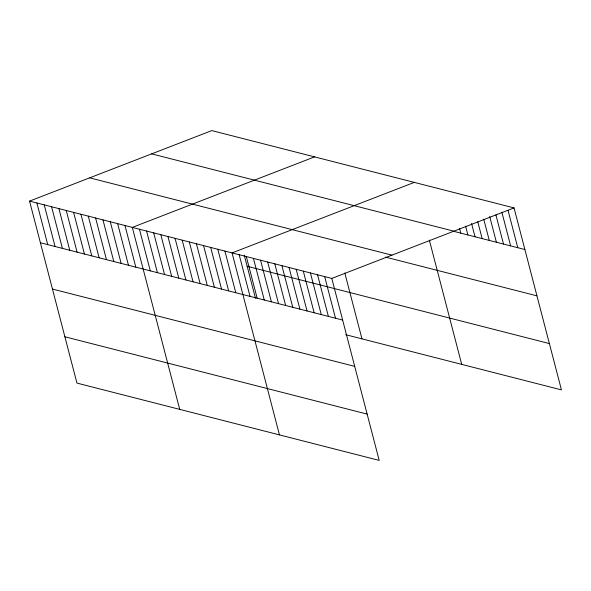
<?xml version="1.0" encoding="UTF-8"?>
<svg xmlns="http://www.w3.org/2000/svg" width="591" height="591" viewBox="0 0 591 591"><rect width="100%" height="100%" fill="white"/><g stroke="black" fill="none" stroke-linecap="round" stroke-linejoin="round"><path stroke-width="0.89" d="M29.55 201.11L331.795 278.42L379.2 460.404L76.956 383.094L29.55 201.11L211.8 130.596L514.044 207.906L561.45 389.89L345.654 334.691M314.567 156.881L132.31 227.395L179.716 409.378M414.306 182.39L232.056 252.911L279.454 434.895M331.795 278.42L514.044 207.906M151.658 153.867L453.903 231.177M453.644 231.31L524.889 249.535M89.692 177.839L391.936 255.149M385.561 257.129L536.953 295.855M247.141 266.26L549.386 343.57M40.395 242.746L342.64 320.056M52.459 289.058L354.703 366.368M64.892 336.781L367.137 414.092M508.075 210.507L517.768 247.71M501.877 212.228L510.639 245.893M495.901 214.836L503.517 244.068M489.703 216.557L496.396 242.244M483.733 219.165L489.267 240.426M477.764 221.773L482.145 238.601M471.559 223.494L475.024 236.777M465.59 226.102L467.895 234.959M459.621 228.702L460.773 233.135M429.325 240.057L461.711 364.374M344.797 272.946L361.965 338.865M324.673 276.603L335.518 318.231M317.544 274.778L328.389 316.407M310.423 272.953L321.268 314.589M303.301 271.136L314.146 312.765M296.172 269.311L307.017 310.94M289.051 267.487L299.896 309.123M281.922 265.669L292.767 307.298M274.8 263.845L285.645 305.473M267.679 262.02L278.524 303.656M260.55 260.203L271.395 301.831M253.428 258.378L264.273 300.006M246.307 256.553L257.144 298.189M244.253 255.186L255.489 298.329M239.178 254.736L250.023 296.364M224.927 251.086L235.772 292.722M217.806 249.269L228.651 290.898M210.684 247.444L221.529 289.073M203.555 245.62L214.4 287.256M196.434 243.802L207.278 285.431M189.312 241.978L200.15 283.606M182.183 240.153L193.028 281.789M175.062 238.336L185.906 279.964M167.933 236.511L178.778 278.139M160.811 234.686L171.656 276.322M153.69 232.869L164.534 274.497M146.561 231.044L157.405 272.673M139.439 229.219L150.284 270.855M124.974 225.518L135.819 267.154M117.631 223.642L128.476 265.278M110.295 221.765L121.14 263.394M102.952 219.889L113.797 261.517M95.609 218.013L106.454 259.641M88.273 216.136L99.118 257.765M80.93 214.252L91.775 255.888M73.594 212.376L84.439 254.012M66.251 210.499L77.096 252.135M58.908 208.623L69.753 250.252M51.572 206.747L62.417 248.375M44.229 204.87L55.074 246.499M36.893 202.994L47.738 244.622"/></g></svg>
